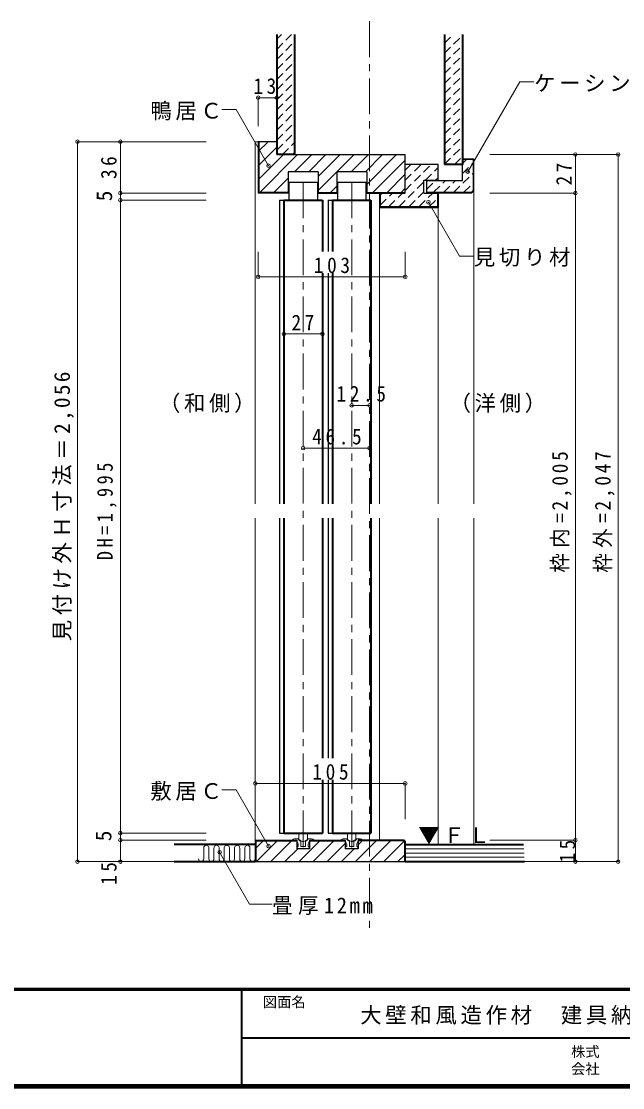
# Model space of a CAD drawing. Units: millimetres at full size, sheet at 1:5. Extents: x -981 to 969, y -733 to 681.
# Drawn here: x -160 to 261, y -716 to 31 of the extents above; entities that cross this region are included whole.
import ezdxf
from ezdxf.enums import TextEntityAlignment as Align

# ---------------------------------------------------------------- set-up
doc = ezdxf.new("R2010")
doc.units = ezdxf.units.MM
doc.header["$LTSCALE"] = 5
doc.header["$PDMODE"] = 32
doc.header["$PDSIZE"] = 2.5
doc.linetypes.add('CHAIN1', pattern=[8, 5, -1, 1, -1])
doc.linetypes.add('DASHED1', pattern=[1.8, 1.2, -0.6])
for name, color, linetype, lineweight in [('0-1_通り芯', 4, 'CHAIN1', 9), ('0-3_仕上げ', 7, 'Continuous', 18), ('0-4_枠', 3, 'Continuous', 25), ('0-5_ケーシング', 3, 'Continuous', 25), ('0-6_扉', 6, 'Continuous', 40), ('0-7_金物', 7, 'Continuous', 18), ('0-A_文字', 7, 'Continuous', 18), ('0-B_寸法', 7, 'Continuous', 9), ('0-C_ハッチ', 4, 'DASHED1', 9), ('F-0_補助線', 6, 'Continuous', 40), ('F-1_枠', 6, 'Continuous', 40)]:
    doc.layers.add(name, color=color, linetype=linetype, lineweight=lineweight)
doc.layers.add('F-A_文字', color=7, linetype='Continuous')
doc.styles.add('ＭＳ ゴシック', font='')
doc.styles.get('ＭＳ ゴシック').set_extended_font_data('MS Gothic')

msp = doc.modelspace()

# ---------------------------------------------------------------- linework, layer by layer
at = {"layer": '0-1_通り芯'}
for p, q in [((83.358, 30.913), (83.358, -604.843)), ((36.858, -81.845), (36.858, -548.609)), ((70.858, -81.845), (70.858, -548.609))]:
    msp.add_line(p, q, dxfattribs=at)
at = {"layer": '0-3_仕上げ', "color": 2, "lineweight": 35}
for p, q in [((18.358, 21.631), (18.358, -62.392)), ((135.858, 21.631), (135.858, -69.392)), ((3.358, -545.609), (-53.453, -545.609)), ((108.358, -545.609), (191.264, -545.609)), ((-53.453, -557.609), (3.358, -557.609)), ((108.358, -557.609), (191.785, -557.609))]:
    msp.add_line(p, q, dxfattribs=at)
at = {"layer": '0-3_仕上げ'}
for p, q in [((-32.781, -548.14), (-32.781, -555.703)), ((-29.18, -548.14), (-29.18, -555.703)), ((-25.578, -548.14), (-25.578, -555.703)), ((-21.977, -548.14), (-21.977, -555.703)), ((-18.375, -548.14), (-18.375, -555.703)), ((-14.774, -548.14), (-14.774, -555.703)), ((-11.173, -548.14), (-11.173, -555.703)), ((-7.571, -548.14), (-7.571, -555.703)), ((-3.97, -548.14), (-3.97, -555.703)), ((-0.368, -548.14), (-0.368, -555.703)), ((191.394, -548.609), (108.358, -548.609)), ((191.524, -551.609), (108.358, -551.609)), ((191.654, -554.609), (108.358, -554.609))]:
    msp.add_line(p, q, dxfattribs=at)
at = {"layer": '0-3_仕上げ', "color": 2, "lineweight": 35}
for points in [[(30.858, 21.631), (30.858, -62.392), (18.358, -62.392)], [(148.358, 21.631), (148.358, -69.392), (135.858, -69.392)]]:
    msp.add_lwpolyline(points, dxfattribs=at)
at = {"layer": '0-3_仕上げ'}
for centre, radius, start, end in [((-30.98, -547.999), 1.806, 355.51051, 184.48949), ((-23.778, -547.999), 1.806, 355.51051, 184.48949), ((-16.575, -547.999), 1.806, 355.51051, 184.48949), ((-9.372, -547.999), 1.806, 355.51051, 184.48949), ((-2.169, -547.999), 1.806, 355.51051, 184.48949), ((-34.582, -555.67), 1.801, 181.04347, 358.95653), ((-27.379, -555.67), 1.801, 181.04347, 358.95653), ((-20.176, -555.67), 1.801, 181.04347, 358.95653), ((-12.973, -555.67), 1.801, 181.04347, 358.95653), ((-5.77, -555.67), 1.801, 181.04347, 358.95653), ((1.432, -555.67), 1.801, 181.04347, 358.95653)]:
    msp.add_arc(centre, radius, start, end, dxfattribs=at)
at = {"layer": '0-4_枠', "color": 4, "lineweight": 9}
for p, q in [((3.358, -53.392), (5.358, -53.392)), ((3.358, -53.392), (3.358, -307.08)), ((156.358, -307.08), (156.358, -85.856)), ((90.358, -307.08), (90.358, -99.392)), ((131.358, -307.08), (131.358, -99.392)), ((3.358, -317.08), (3.358, -543.316)), ((90.358, -317.08), (90.358, -542.609)), ((131.358, -317.08), (131.358, -545.609)), ((156.358, -317.08), (156.358, -545.609))]:
    msp.add_line(p, q, dxfattribs=at)
at = {"layer": '0-4_枠'}
for p, q in [((18.358, -53.392), (5.358, -53.392)), ((5.358, -53.392), (5.358, -89.392)), ((5.858, -53.392), (5.858, -88.892)), ((18.358, -53.392), (18.358, -62.392)), ((18.358, -62.392), (108.358, -62.392)), ((108.358, -89.392), (108.358, -62.392)), ((47.358, -74.392), (26.358, -74.392)), ((26.358, -74.392), (26.358, -89.392)), ((47.358, -74.392), (47.358, -89.392)), ((81.358, -74.392), (60.358, -74.392)), ((60.358, -74.392), (60.358, -89.392)), ((81.358, -74.392), (81.358, -89.392)), ((26.358, -89.392), (5.358, -89.392)), ((26.358, -88.892), (5.858, -88.892)), ((47.358, -88.892), (60.358, -88.892)), ((47.358, -89.392), (60.358, -89.392)), ((81.358, -88.892), (108.358, -88.892)), ((81.358, -89.392), (108.358, -89.392)), ((90.358, -89.392), (90.358, -99.392)), ((90.858, -89.392), (90.858, -98.892)), ((121.358, -89.392), (131.358, -89.392)), ((130.858, -89.392), (130.858, -98.892)), ((131.358, -89.392), (131.358, -99.392)), ((90.358, -99.392), (131.358, -99.392)), ((90.858, -98.892), (130.858, -98.892)), ((3.358, -543.316), (4.065, -542.609)), ((3.358, -543.316), (3.358, -557.609)), ((3.858, -543.523), (4.272, -543.109)), ((3.858, -543.523), (3.858, -557.609)), ((4.065, -542.609), (32.358, -542.609)), ((4.272, -543.109), (32.358, -543.109)), ((32.358, -542.609), (32.358, -548.609)), ((41.358, -542.609), (66.358, -542.609)), ((41.358, -542.609), (41.358, -548.609)), ((41.358, -543.109), (66.358, -543.109)), ((66.358, -542.609), (66.358, -548.609)), ((75.358, -542.609), (75.358, -548.609)), ((107.65, -542.609), (75.358, -542.609)), ((107.443, -543.109), (75.358, -543.109)), ((107.443, -543.109), (107.858, -543.523)), ((107.65, -542.609), (108.358, -543.316)), ((107.858, -543.523), (107.858, -557.609)), ((108.358, -543.316), (108.358, -557.609)), ((41.358, -548.609), (32.358, -548.609)), ((75.358, -548.609), (66.358, -548.609)), ((3.358, -557.609), (108.358, -557.609))]:
    msp.add_line(p, q, dxfattribs=at)
msp.add_lwpolyline([(121.358, -89.392), (121.358, -80.392), (131.358, -80.392), (131.358, -69.392), (108.358, -69.392)], dxfattribs=at)
at = {"layer": '0-5_ケーシング'}
for p, q in [((148.358, -80.492), (148.358, -65.292)), ((148.358, -65.292), (156.358, -65.292)), ((155.858, -65.792), (148.358, -65.792)), ((155.858, -65.792), (155.858, -87.671)), ((156.358, -87.878), (156.358, -65.292)), ((123.358, -88.792), (154.736, -88.792)), ((123.358, -89.292), (154.943, -89.292)), ((154.736, -88.792), (155.858, -87.671)), ((156.358, -87.878), (154.943, -89.292))]:
    msp.add_line(p, q, dxfattribs=at)
msp.add_lwpolyline([(123.358, -89.292), (123.358, -80.492), (148.358, -80.492)], dxfattribs=at)
at = {"layer": '0-6_扉', "color": 3, "lineweight": 25}
for p, q in [((26.858, -81.845), (46.858, -81.845)), ((26.858, -81.845), (26.858, -94.392)), ((46.858, -81.845), (46.858, -94.392)), ((60.858, -81.845), (80.858, -81.845)), ((60.858, -81.845), (60.858, -94.392)), ((80.858, -81.845), (80.858, -94.392)), ((20.358, -94.392), (23.358, -94.392)), ((20.358, -94.392), (20.358, -307.08)), ((54.358, -94.392), (57.358, -94.392)), ((54.358, -94.392), (54.358, -130.391)), ((54.358, -145.55), (54.358, -307.08)), ((20.358, -317.08), (20.358, -537.609)), ((54.358, -317.08), (54.358, -485.233)), ((54.358, -500.364), (54.358, -537.609)), ((20.358, -537.609), (23.358, -537.609)), ((54.358, -537.609), (57.358, -537.609))]:
    msp.add_line(p, q, dxfattribs=at)
at = {"layer": '0-6_扉'}
for p, q in [((23.358, -94.392), (50.358, -94.392)), ((23.358, -94.392), (23.358, -307.08)), ((50.358, -94.392), (50.358, -130.391)), ((57.358, -94.392), (84.358, -94.392)), ((57.358, -94.392), (57.358, -130.391)), ((84.358, -94.392), (84.358, -307.08)), ((50.358, -145.55), (50.358, -307.08)), ((57.358, -145.55), (57.358, -307.08)), ((23.358, -317.08), (23.358, -537.609)), ((50.358, -317.08), (50.358, -485.233)), ((57.358, -317.08), (57.358, -485.233)), ((84.358, -317.08), (84.358, -537.609)), ((50.358, -500.364), (50.358, -537.609)), ((57.358, -500.364), (57.358, -537.609)), ((23.358, -537.609), (50.358, -537.609)), ((57.358, -537.609), (84.358, -537.609))]:
    msp.add_line(p, q, dxfattribs=at)
at = {"layer": '0-7_金物'}
for p, q in [((33.858, -537.609), (33.858, -542.077)), ((39.858, -537.609), (39.858, -542.077)), ((67.858, -537.609), (67.858, -542.077)), ((73.858, -537.609), (73.858, -542.077)), ((29.558, -542.609), (32.358, -542.609)), ((30.899, -541.609), (32.9, -541.609)), ((32.358, -543.609), (32.358, -542.609)), ((34.52, -543.021), (33.254, -541.756)), ((33.858, -542.077), (36.858, -543.809)), ((34.732, -543.109), (35.058, -543.109)), ((35.258, -546.809), (35.258, -543.309)), ((39.858, -542.077), (36.858, -543.809)), ((38.458, -546.809), (38.458, -543.309)), ((38.983, -543.109), (38.658, -543.109)), ((39.195, -543.021), (40.461, -541.756)), ((42.816, -541.609), (40.815, -541.609)), ((41.358, -543.609), (41.358, -542.609)), ((44.158, -542.609), (41.358, -542.609)), ((63.558, -542.609), (66.358, -542.609)), ((64.899, -541.609), (66.9, -541.609)), ((66.358, -543.609), (66.358, -542.609)), ((68.52, -543.021), (67.254, -541.756)), ((67.858, -542.077), (70.858, -543.809)), ((68.732, -543.109), (69.058, -543.109)), ((69.258, -546.809), (69.258, -543.309)), ((73.858, -542.077), (70.858, -543.809)), ((72.458, -546.809), (72.458, -543.309)), ((72.983, -543.109), (72.658, -543.109)), ((73.195, -543.021), (74.461, -541.756)), ((76.816, -541.609), (74.815, -541.609)), ((75.358, -543.609), (75.358, -542.609)), ((78.158, -542.609), (75.358, -542.609)), ((33.058, -548.609), (32.572, -547.383)), ((33.358, -547.109), (32.758, -547.109)), ((34.158, -548.609), (33.058, -548.609)), ((33.358, -547.109), (33.358, -545.845)), ((34.158, -548.609), (34.358, -548.409)), ((34.358, -548.409), (34.558, -548.609)), ((34.558, -548.609), (39.158, -548.609)), ((36.558, -547.109), (35.558, -547.109)), ((36.858, -547.409), (36.558, -547.109)), ((39.358, -548.409), (39.158, -548.609)), ((39.558, -548.609), (39.358, -548.409)), ((39.558, -548.609), (40.658, -548.609)), ((40.358, -547.109), (40.358, -545.845)), ((40.358, -547.109), (40.958, -547.109)), ((40.658, -548.609), (41.143, -547.383)), ((67.058, -548.609), (66.572, -547.383)), ((67.358, -547.109), (66.758, -547.109)), ((68.158, -548.609), (67.058, -548.609)), ((67.358, -547.109), (67.358, -545.845)), ((68.158, -548.609), (68.358, -548.409)), ((68.358, -548.409), (68.558, -548.609)), ((68.558, -548.609), (73.158, -548.609)), ((70.558, -547.109), (69.558, -547.109)), ((70.858, -547.409), (70.558, -547.109)), ((73.358, -548.409), (73.158, -548.609)), ((73.558, -548.609), (73.358, -548.409)), ((73.558, -548.609), (74.658, -548.609)), ((74.358, -547.109), (74.358, -545.845)), ((74.358, -547.109), (74.958, -547.109)), ((74.658, -548.609), (75.143, -547.383))]:
    msp.add_line(p, q, dxfattribs=at)
for points in [[(38.158, -547.109), (37.158, -547.109), (36.858, -547.409)], [(72.158, -547.109), (71.158, -547.109), (70.858, -547.409)]]:
    msp.add_lwpolyline(points, dxfattribs=at)
for centre, radius, start, end in [((29.558, -542.409), 0.2, 138.18969, 270), ((30.899, -543.609), 2, 90, 138.18969), ((30.358, -545.845), 3, 0, 48.19), ((32.9, -542.109), 0.5, 45, 90), ((34.732, -542.809), 0.3, 225, 270), ((35.058, -543.309), 0.2, 360, 90), ((38.658, -543.309), 0.2, 90, 180), ((38.983, -542.809), 0.3, 270, 315), ((43.358, -545.845), 3, 131.81, 180), ((40.815, -542.109), 0.5, 90, 135), ((42.816, -543.609), 2, 41.81031, 90), ((44.158, -542.409), 0.2, 270, 41.81031), ((63.558, -542.409), 0.2, 138.18969, 270), ((64.899, -543.609), 2, 90, 138.18969), ((64.358, -545.845), 3, 0, 48.19), ((66.9, -542.109), 0.5, 45, 90), ((68.732, -542.809), 0.3, 225, 270), ((69.058, -543.309), 0.2, 360, 90), ((72.658, -543.309), 0.2, 90, 180), ((72.983, -542.809), 0.3, 270, 315), ((77.358, -545.845), 3, 131.81, 180), ((74.815, -542.109), 0.5, 90, 135), ((76.816, -543.609), 2, 41.81031, 90), ((78.158, -542.409), 0.2, 270, 41.81031), ((32.758, -547.309), 0.2, 90, 201.616), ((35.558, -546.809), 0.3, 180, 270), ((38.158, -546.809), 0.3, 270, 360), ((40.958, -547.309), 0.2, 338.384, 90), ((66.758, -547.309), 0.2, 90, 201.616), ((69.558, -546.809), 0.3, 180, 270), ((72.158, -546.809), 0.3, 270, 360), ((74.958, -547.309), 0.2, 338.384, 90)]:
    msp.add_arc(centre, radius, start, end, dxfattribs=at)
at = {"layer": '0-A_文字'}
for p, q in [((124.598, -95.798), (146.358, -133.486)), ((146.358, -133.486), (156.358, -133.486)), ((-10.117, -507.451), (-20.117, -507.451)), ((12.578, -546.76), (-10.117, -507.451))]:
    msp.add_line(p, q, dxfattribs=at)
for points in [[(152.099, -74.406), (188.484, -11.385), (198.484, -11.385)], [(12.578, -70.218), (-10.117, -30.91), (-20.117, -30.91)], [(-21.63, -550.984), (-0.577, -587.449), (15.204, -587.449)]]:
    msp.add_lwpolyline(points, dxfattribs=at)
for p in [(12.578, -70.218), (152.099, -74.406), (124.598, -95.798), (-21.63, -550.984), (12.578, -546.76)]:
    msp.add_point(p, dxfattribs=at)
at = {"layer": '0-B_寸法', "color": 4}
for p, q in [((5.358, -22.557), (18.358, -22.557)), ((5.358, -22.557), (5.358, -42.428)), ((18.358, -22.557), (18.358, -42.428)), ((-31.113, -53.392), (-121.113, -53.392)), ((-121.113, -53.392), (-121.113, -557.609)), ((-91.113, -53.392), (-91.113, -557.609)), ((167.471, -62.392), (257.471, -62.392)), ((227.471, -62.392), (227.471, -557.609)), ((257.471, -62.392), (257.471, -557.609)), ((-31.113, -89.392), (-91.113, -89.392)), ((167.471, -89.392), (227.471, -89.392)), ((-31.113, -94.392), (-91.113, -94.392)), ((5.358, -148.05), (5.358, -130.607)), ((108.358, -148.05), (108.358, -130.607)), ((5.358, -148.05), (108.358, -148.05)), ((23.358, -188.05), (23.358, -188.254)), ((23.358, -188.05), (50.358, -188.05)), ((50.358, -188.05), (50.358, -188.254)), ((70.858, -238.05), (83.358, -238.05)), ((36.858, -268.05), (83.358, -268.05)), ((3.358, -502.864), (3.358, -527.915)), ((3.358, -502.864), (108.358, -502.864)), ((108.358, -502.864), (108.358, -527.915)), ((-31.113, -537.609), (-91.113, -537.609)), ((-31.113, -542.609), (-91.113, -542.609)), ((167.471, -542.609), (227.471, -542.609)), ((-31.113, -557.609), (-121.113, -557.609)), ((167.471, -557.609), (257.471, -557.609))]:
    msp.add_line(p, q, dxfattribs=at)
at = {"layer": '0-B_寸法'}
for p in [(5.358, -22.557), (18.358, -22.557), (-121.113, -53.392), (-91.113, -53.392), (227.471, -62.392), (257.471, -62.392), (-91.113, -89.392), (227.471, -89.392), (-91.113, -94.392), (5.358, -148.05), (108.358, -148.05), (23.358, -188.05), (50.358, -188.05), (70.858, -238.05), (83.358, -238.05), (36.858, -268.05), (83.358, -268.05), (3.358, -502.864), (108.358, -502.864), (-91.113, -537.609), (-91.113, -542.609), (227.471, -542.609), (-121.113, -557.609), (-91.113, -557.609), (227.471, -557.609), (257.471, -557.609)]:
    msp.add_point(p, dxfattribs=at)
at = {"layer": '0-C_ハッチ'}
for p, q in [((18.358, 11.287), (28.702, 21.631)), ((18.358, 18.358), (21.631, 21.631)), ((18.358, 4.216), (30.858, 16.716)), ((135.858, 15.649), (141.839, 21.631)), ((135.858, 8.578), (148.358, 21.078)), ((18.358, -2.856), (30.858, 9.644)), ((135.858, 1.507), (148.358, 14.007)), ((18.358, -9.927), (30.858, 2.573)), ((135.858, -5.564), (148.358, 6.936)), ((18.358, -16.998), (30.858, -4.498)), ((135.858, -12.635), (148.358, -0.135)), ((135.858, -19.706), (148.358, -7.206)), ((18.358, -24.069), (30.858, -11.569)), ((135.858, -26.777), (148.358, -14.277)), ((18.358, -31.14), (30.858, -18.64)), ((135.858, -33.848), (148.358, -21.348)), ((18.358, -38.211), (30.858, -25.711)), ((135.858, -40.919), (148.358, -28.419)), ((18.358, -45.282), (30.858, -32.782)), ((135.858, -47.99), (148.358, -35.49)), ((18.358, -52.353), (30.858, -39.853)), ((135.858, -55.061), (148.358, -42.561)), ((18.358, -59.424), (30.858, -46.924)), ((135.858, -62.132), (148.358, -49.632)), ((22.461, -62.392), (30.858, -53.995)), ((135.858, -69.203), (148.358, -56.703)), ((29.532, -62.392), (30.858, -61.066)), ((142.74, -69.392), (148.358, -63.774)), ((148.358, -68.683), (151.249, -65.792)), ((108.358, -73.328), (112.294, -69.392)), ((108.358, -80.399), (119.365, -69.392)), ((108.358, -87.47), (126.436, -69.392)), ((122.507, -80.392), (131.358, -71.541)), ((148.358, -75.754), (155.858, -68.254)), ((104.007, -98.892), (121.358, -81.541)), ((123.358, -86.612), (129.478, -80.492)), ((128.249, -88.792), (136.549, -80.492)), ((129.578, -80.392), (131.358, -78.612)), ((135.32, -88.792), (143.62, -80.492)), ((142.391, -88.792), (155.858, -75.325)), ((90.858, -90.828), (92.294, -89.392)), ((90.858, -97.899), (99.365, -89.392)), ((96.936, -98.892), (106.436, -89.392)), ((111.078, -98.892), (121.358, -88.612)), ((118.149, -98.892), (127.649, -89.392)), ((149.462, -88.792), (155.858, -82.396)), ((125.22, -98.892), (130.858, -93.254))]:
    msp.add_line(p, q, dxfattribs=at)
at = {"layer": '0-C_ハッチ', "linetype": 'Continuous'}
for p, q in [((5.858, -59.862), (11.828, -53.892)), ((5.858, -69.762), (18.358, -57.262)), ((5.858, -79.661), (23.127, -62.392)), ((6.527, -88.892), (33.027, -62.392)), ((30.926, -74.392), (42.926, -62.392)), ((40.831, -74.386), (52.826, -62.392)), ((47.358, -87.659), (72.625, -62.392)), ((47.358, -77.759), (62.725, -62.392)), ((70.524, -74.392), (82.524, -62.392)), ((80.424, -74.392), (92.424, -62.392)), ((81.358, -83.357), (102.323, -62.392)), ((85.723, -88.892), (108.358, -66.257)), ((16.426, -88.892), (26.358, -78.96)), ((95.622, -88.892), (108.358, -76.156)), ((26.326, -88.892), (26.358, -88.86)), ((56.024, -88.892), (60.358, -84.558)), ((105.522, -88.892), (108.358, -86.056)), ((3.858, -548.139), (8.887, -543.109)), ((4.286, -557.609), (18.786, -543.109)), ((14.186, -557.609), (28.686, -543.109)), ((33.985, -557.609), (48.485, -543.109)), ((43.884, -557.609), (58.384, -543.109)), ((53.784, -557.609), (66.358, -545.035)), ((73.583, -557.609), (88.083, -543.109)), ((75.358, -545.935), (78.183, -543.109)), ((83.482, -557.609), (97.982, -543.109)), ((93.382, -557.609), (107.858, -543.133)), ((24.085, -557.609), (33.085, -548.609)), ((63.683, -557.609), (72.683, -548.609)), ((103.281, -557.609), (107.858, -553.033))]:
    msp.add_line(p, q, dxfattribs=at)
at = {"layer": 'F-1_枠'}
for p, q in [((968.636, -646.776), (-981.363, -646.776)), ((968.636, -647.609), (-981.363, -647.609)), ((-6.364, -647.609), (-6.364, -714.276)), ((-6.364, -680.943), (966.97, -680.943)), ((968.636, -714.276), (-981.363, -714.276)), ((968.636, -715.109), (-981.363, -715.109)), ((968.636, -715.943), (-981.363, -715.943))]:
    msp.add_line(p, q, dxfattribs=at)

# ---------------------------------------------------------------- texts
at = {"layer": '0-A_文字', "char_height": 11, "attachment_point": 7, "style": 'ＭＳ ゴシック'}
for s, insert in [('\\T1.17;ケーシング', (198.484, -18.885)), ('\\T1.17;鴨居Ｃ', (-70.117, -38.41)), ('\\T1.17;見切り材', (156.358, -140.986)), ('\\T1.17;（和側）', (-64.142, -243.368)), ('\\T1.17;（洋側）', (139.358, -243.368)), ('\\T1.17;敷居Ｃ', (-70.117, -514.951)), ('\\T1.17;▼ＦＬ', (117.471, -545.609)), ('\\T1.27;\\W0.95;畳厚12mm', (15.204, -594.949))]:
    msp.add_mtext(s, dxfattribs=dict(at, insert=insert))
at = {"layer": '0-B_寸法', "style": 'ＭＳ ゴシック'}
for p in [(-93.613, -95.142), (-94.113, -543.359)]:
    msp.add_text('5', height=11, rotation=90, dxfattribs=at).set_placement(p, align=Align.BOTTOM_LEFT)
at = {"layer": '0-B_寸法', "char_height": 11, "attachment_point": 7, "style": 'ＭＳ ゴシック'}
for s, insert in [('\\T1.36;\\W0.9;13', (2.108, -20.057)), ('\\T1.38;\\W0.9;103', (44.358, -145.55)), ('\\T1.36;\\W0.9;27', (28.733, -185.55)), ('\\T1.38;\\W0.9;12.5', (60.233, -235.55)), ('\\T1.38;\\W0.9;46.5', (43.233, -265.55)), ('\\T1.38;\\W0.9;105', (43.358, -500.364))]:
    msp.add_mtext(s, dxfattribs=dict(at, insert=insert))
at = {"layer": '0-B_寸法', "char_height": 11, "attachment_point": 7, "rotation": 90, "style": 'ＭＳ ゴシック'}
for s, insert in [('\\T1.36;\\W0.9;36', (-93.613, -79.517)), ('\\T1.36;\\W0.9;27', (224.971, -84.017)), ('\\T1.21;見付け外Ｈ寸法＝2,056', (-123.613, -403.33)), ('\\T1.29;\\W0.9;枠内=2,005', (224.971, -355.205)), ('\\T1.29;\\W0.9;枠外=2,047', (254.971, -355.205)), ('\\T1.39;\\W0.85;DH=1,995', (-93.613, -346.455)), ('\\T1.36;\\W0.9;15', (227.471, -558.234)), ('\\T1.36;\\W0.9;15', (-93.613, -573.864))]:
    msp.add_mtext(s, dxfattribs=dict(at, insert=insert))
at = {"layer": 'F-0_補助線', "color": 7, "insert": (76.826, -671.804), "char_height": 11, "attachment_point": 7, "style": 'ＭＳ ゴシック'}
msp.add_mtext('\\T1.17;大壁和風造作材\u3000建具納まり図', dxfattribs=at)
at = {"layer": 'F-A_文字', "style": 'ＭＳ ゴシック'}
for s, p in [('図面名', (8.636, -661.776)), ('株式', (224.47, -696.609)), ('会社', (224.47, -708.609))]:
    msp.add_text(s, height=7.331, dxfattribs=at).set_placement(p, align=Align.BOTTOM_LEFT)

doc.saveas('drawing.dxf')
